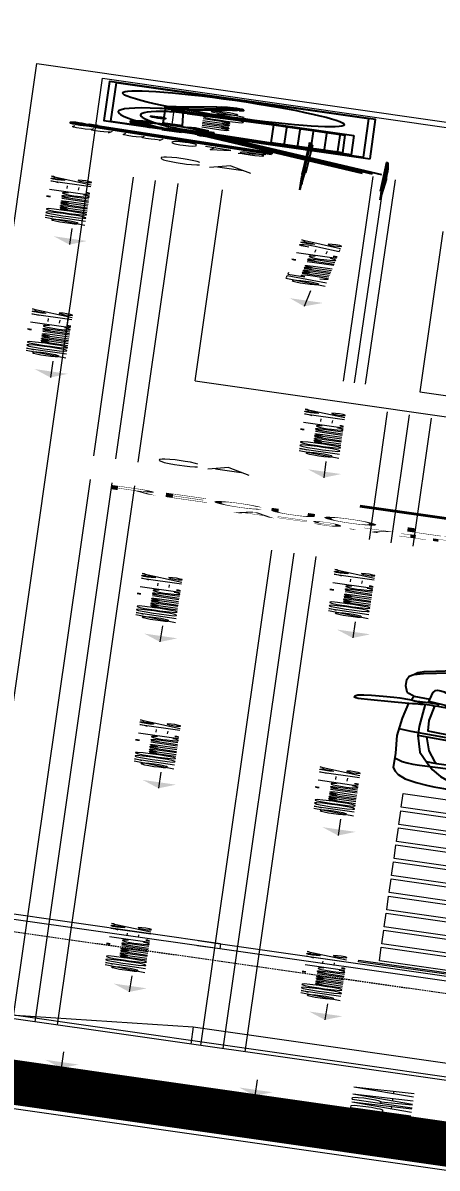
# Model space of a CAD drawing. Header units: millimetres. Extents: x -361192058 to 101130107379, y -14071650034 to 19218552450.
# Drawn here: x -136085.1 to -136030.2, y 41961.2 to 42113 of the extents above; entities that cross this region are included whole.
import ezdxf
from ezdxf.enums import TextEntityAlignment as Align

# ---------------------------------------------------------------- set-up
doc = ezdxf.new("R2010")
doc.units = ezdxf.units.MM
doc.header["$LTSCALE"] = 0.5
doc.linetypes.add('CENTER2', pattern=[28.575, 19.05, -3.175, 3.175, -3.175])
doc.linetypes.add('HIDDEN2', pattern=[0.1875, 0.125, -0.0625])
for name, color, linetype in [('02', 2, 'Continuous'), ('08', 8, 'Continuous'), ('CONEXAO_ESGOTO', 7, 'Continuous'), ('DETALHE_CONEXAO_EG', 3, 'Continuous'), ('DIVERSOS', 4, 'Continuous'), ('ESQUADRIAS', 3, 'Continuous'), ('parede', 2, 'Continuous'), ('PISO', 8, 'Continuous'), ('SIMBOLOS_SANITÁRIO', 4, 'Continuous'), ('TEXTO2', 3, 'Continuous'), ('TUBULAÇÃO_ESGOTO', 6, 'Continuous'), ('TXT_0', 7, 'Continuous')]:
    doc.layers.add(name, color=color, linetype=linetype)
doc.styles.add('ROMANS', font='romans', dxfattribs={"height": 0.1})
doc.styles.add('SANSSERIF', font='sas_____.pfb', dxfattribs={"height": 1})
doc.styles.get("Standard").update_dxf_attribs({"font": 'txt.shx', "height": 0.12})

# ---------------------------------------------------------------- blocks, each defined once
blk = doc.blocks.new('top')
for points in [[(1324.7, 824.1), (1322.6, 845.5), (1324.1, 859.6), (1338.1, 883.9), (1359.5, 909.7), (1381.6, 926.7), (1409.7, 940), (1445.8, 946.6), (1473.1, 947.3), (1486.4, 943.6), (1493.1, 938.5), (1494.5, 931.8), (1484.2, 917.8), (1445.1, 857.3), (1421.5, 816.8), (1411.9, 810.1), (1410.8, 798.5), (1408.2, 795.7), (1399.1, 792.7), (1385.1, 794.7), (1367, 802.3), (1339.5, 814.8), (1324.7, 824.1)], [(585.6, 822.8), (509, 814.6), (457.4, 801.3), (396, 775.5), (350.6, 754.6), (321.3, 742.1), (291.3, 734.4), (243.8, 717), (212.2, 702.2), (186.4, 683.4), (163.3, 657.5), (141.7, 627.6), (108.9, 573.2), (76.1, 502.7), (52.4, 430.2), (21.6, 292.4), (7.7, 194.1), (0, 72), (0, 0)], [(1330.5, 820.5), (1210.6, 815.8), (1197.2, 819.4), (1155.1, 828.3), (1116.7, 831.9), (939.5, 837.3), (759.2, 837.1), (654.5, 832.6), (585.6, 822.8), (521.2, 802.2), (450.5, 773.6), (370.9, 736), (336, 719.1), (363.4, 715.3), (365.2, 709.9), (351.8, 701), (320.5, 681.3), (296.3, 653.6), (262.3, 597.2), (216.7, 511.4), (178.2, 433.6), (168.4, 410.3), (158.5, 396.9), (146.9, 383.5), (117.4, 360.2), (83.4, 331.6), (78, 330.7), (70, 332.5), (71.7, 339.7), (74.4, 366.5), (90.5, 417.5), (114.7, 481.9), (155.9, 570.4), (186.3, 623.2), (218.5, 666.1), (255.2, 699.2), (274.9, 705.4), (306.2, 715.3), (336, 719.1)], [(3057.7, 838.9), (3127.2, 821.5), (3147.1, 809.6), (3158, 796.7), (3162.9, 781.8), (3162.9, 763.9), (3150, 723.3), (3112.3, 632.9), (3082.5, 572.4), (3069.6, 563.5), (3048.8, 558.5), (2314.5, 573.7), (2088.9, 584.9), (1923.7, 596), (1692.7, 619.8), (1524.3, 645.2), (1460.7, 653.2), (1445.4, 659.3), (1417.5, 677.1), (1380.8, 711.7), (1336.2, 749.5), (1300.2, 781.2)], [(1426.7, 825.8), (1889.9, 835), (2403.5, 841.5), (2914.2, 838.9), (3336.5, 838.9), (3434.3, 833.8), (3520.6, 826), (3611.5, 809.1), (3673.3, 783.4), (3710.6, 760.2), (3723.5, 743.5), (3727.4, 729.4), (3731.2, 721.6), (3739, 713.9), (3772.4, 684.3), (3800.8, 653.4), (3825.2, 618.7), (3840.7, 587.8), (3861.3, 540.2), (3885.7, 454), (3906.3, 336.9), (3920.5, 217.2), (3930, 0)], [(2198.8, 838.9), (2219.8, 811.4), (2248.8, 761.4), (2278.5, 693.5), (2300.3, 630.2), (2310.5, 590.4), (2314.5, 573.7)], [(1210.6, 815.8), (1231.7, 779.6)], [(1339.5, 814.8), (1330.4, 781.9), (1332.8, 758.9)], [(1388.2, 794.2), (1388.7, 778.4), (1392.9, 773.7), (1405.6, 767.6)], [(1388.4, 788.2), (2055.6, 794.8), (2315.2, 794.8), (2786.9, 785), (3068.4, 765.5), (3232.7, 752.5), (3406.8, 731.4), (3532, 707), (3617.2, 674.1), (3650.7, 655.9), (3650.9, 605.9)], [(2308.5, 794.8), (2322.3, 766.3), (2336.8, 731.9), (2349.1, 691.9), (2360.2, 626.9), (2363.1, 596.3)], [(1330.4, 781.9), (1034.7, 775), (955.6, 769.8), (940.8, 765.5), (940.8, 758.5), (954.7, 750.7), (1046.8, 734.2), (1185.9, 712.5), (1313.6, 694.3), (1411.4, 682.9)], [(3484.3, 716.3), (3493.2, 709.4), (3495.1, 700.3), (3490.6, 691.9), (3458.6, 671.8), (3365.4, 617), (3333.3, 599.2), (3292.9, 588.4), (3218.1, 580.3), (2097.5, 601.3), (1866.8, 616), (1714.9, 634.5), (1569.2, 656.7), (1477.9, 674.1), (1460.3, 686.9), (1425.7, 731.8), (1405.6, 759.1), (1405.6, 767.6), (1844.1, 775.5), (2141.4, 774.5), (2156.9, 762.8), (2184.2, 720.1), (2214.3, 673.5), (2236.6, 618.1), (2243.5, 598.6)], [(2318, 775.1), (2711.1, 765.6), (2998.1, 750), (3046.7, 744.9)], [(3031, 768.1), (3042.3, 756.7), (3046.7, 744.9), (3046.7, 716.8), (3040.4, 655), (3032.3, 593.2), (3029.9, 583.8)], [(923.5, 700.4), (970.5, 747.9)], [(1405.6, 759.1), (1325.6, 758.9)], [(1343.6, 743.2), (1417.4, 743)], [(668.3, 0), (671.2, 156), (684.3, 307.6), (703.9, 410.8), (724.8, 489.2), (747, 551.9), (777.1, 621.2), (808, 671.5), (831.8, 695.3), (849.2, 702.6), (894.2, 703.6), (952.9, 697.1), (1464.5, 630.3), (1607.5, 608.3), (1587.7, 484), (1571.6, 325.7), (1556.9, 143.8), (1554.6, 0)], [(894.2, 703.6), (874.7, 689.7), (857.7, 670.8), (848.8, 653.1), (840.1, 621.1), (830.1, 559.1), (805.6, 381.2), (784.5, 84.7), (782.8, 0)], [(3362.3, 0), (3362.3, 514.7), (3366.5, 533.4), (3375.4, 546.8), (3393.3, 561.1), (3603, 676.8), (3642.8, 701.6), (3657.8, 706.9), (3667.5, 706.9), (3682.6, 705.1), (3706.5, 693.6), (3737.4, 668.9), (3790.5, 620.3), (3819.6, 593.8), (3839.1, 577.8), (3848.6, 569.4)], [(281.1, 628.3), (533.4, 651.7), (739.9, 663.8), (804.7, 666.1)], [(1411.4, 682.9), (1472.9, 677.8)], [(3501.2, 0), (3500.2, 118.2), (3494.8, 232.5), (3481.6, 331.3), (3462.3, 414.4), (3446.6, 470.9), (3432.2, 503.5), (3429.8, 527.5), (3433.4, 540.8), (3473.1, 562.5), (3603.2, 628.7), (3659.9, 661.2), (3698.4, 680.5), (3713.5, 688)], [(3763.4, 562.7), (3728.3, 676.2)], [(1607.5, 608.3), (1811.4, 584.7), (2173.6, 552), (2667.3, 524.3), (3185.4, 517.1), (3414.8, 517.1)], [(3435.8, 495.2), (3449.6, 514.1), (3498, 538.5), (3590.2, 580.9), (3650.9, 605.9), (3666.2, 587.4), (3682.1, 564), (3699.8, 522.2), (3717.7, 463.9), (3739.1, 378.4), (3753.3, 268.2), (3761.7, 138), (3761.7, 0)], [(3897.5, 0), (3896.9, 54.3), (3890.2, 224.3), (3876.5, 346.1), (3856.1, 444.4), (3833.6, 532.1), (3813.2, 595.4), (3809.6, 602.9)], [(25, 0), (25.9, 109.5), (31.8, 200.3), (39, 244.5), (50.2, 271.2), (63.8, 291.1), (82.8, 308.1), (126.5, 339.4), (200.4, 372.4), (346.6, 437.5), (474.8, 489.9), (601.3, 538.7), (691.6, 572.2), (528.4, 524.1), (411.9, 485.3), (307.9, 451.3), (206.6, 409.4), (169.2, 393.4)], [(1604, 586.4), (1781.8, 557.8), (2094, 526.2), (2562.6, 498.8), (3018.1, 485.8), (3235.9, 488.3), (3267.3, 493.3), (3267.3, 517.1)], [(3674.2, 575.7), (3698.1, 573.7), (3705.5, 570.7), (3721.5, 534.8), (3739.7, 477.6), (3755.3, 402.3), (3769.6, 326.9), (3778.7, 233.3), (3783.9, 155.4), (3783.9, 0)], [(3707.4, 566.3), (3747.8, 566), (3763.4, 562.7), (3781.2, 545), (3848.7, 473.2)], [(3763.4, 562.7), (3794.9, 439.7), (3812.5, 328), (3830.1, 95.9), (3832, 0)], [(3824.3, 499.1), (3779.1, 501.2)], [(87.8, 0), (92.6, 149), (103.5, 257.7), (113.7, 319.6), (119.5, 334.3)], [(113.7, 0), (114.5, 116.1), (121.5, 218.1), (132, 282.6), (146.6, 348.4)], [(585.6, -822.8), (509, -814.6), (457.4, -801.3), (396, -775.5), (350.6, -754.6), (321.3, -742.1), (291.3, -734.4), (243.8, -717), (212.2, -702.2), (186.4, -683.4), (163.3, -657.5), (141.7, -627.6), (108.9, -573.2), (76.1, -502.7), (52.4, -430.2), (21.6, -292.4), (7.7, -194.1), (0, -72), (0, 0)], [(25, 0), (25.9, -109.5), (31.8, -200.3), (39, -244.5), (50.2, -271.2), (63.8, -291.1), (82.8, -308.1), (126.5, -339.4), (200.4, -372.4), (346.6, -437.5), (474.8, -489.9), (601.3, -538.7), (691.6, -572.2), (528.4, -524.1), (411.9, -485.3), (307.9, -451.3), (206.6, -409.4), (169.2, -393.4)], [(87.8, 0), (92.6, -149), (103.5, -257.7), (113.7, -319.6), (119.5, -334.3)], [(113.7, 0), (114.5, -116.1), (121.5, -218.1), (132, -282.6), (146.6, -348.4)], [(668.3, 0), (671.2, -156), (684.3, -307.6), (703.9, -410.8), (724.8, -489.2), (747, -551.9), (777.1, -621.2), (808, -671.5), (831.8, -695.3), (849.2, -702.6), (894.2, -703.6), (952.9, -697.1), (1464.5, -630.3), (1607.5, -608.3), (1587.7, -484), (1571.6, -325.7), (1556.9, -143.8), (1554.6, 0)], [(894.2, -703.6), (874.7, -689.7), (857.7, -670.8), (848.8, -653.1), (840.1, -621.1), (830.1, -559.1), (805.6, -381.2), (784.5, -84.7), (782.8, 0)], [(1426.7, -825.8), (1889.9, -835), (2403.5, -841.5), (2914.2, -838.9), (3336.5, -838.9), (3434.3, -833.8), (3520.6, -826), (3611.5, -809.1), (3673.3, -783.4), (3710.6, -760.2), (3723.5, -743.5), (3727.4, -729.4), (3731.2, -721.6), (3739, -713.9), (3772.4, -684.3), (3800.8, -653.4), (3825.2, -618.7), (3840.7, -587.8), (3861.3, -540.2), (3885.7, -454), (3906.3, -336.9), (3920.5, -217.2), (3930, 0)], [(3362.3, 0), (3362.3, -514.7), (3366.5, -533.4), (3375.4, -546.8), (3393.3, -561.1), (3603, -676.8), (3642.8, -701.6), (3657.8, -706.9), (3667.5, -706.9), (3682.6, -705.1), (3706.5, -693.6), (3737.4, -668.9), (3790.5, -620.3), (3819.6, -593.8), (3839.1, -577.8), (3848.6, -569.4)], [(3501.2, 0), (3500.2, -118.2), (3494.8, -232.5), (3481.6, -331.3), (3462.3, -414.4), (3446.6, -470.9), (3432.2, -503.5), (3429.8, -527.5), (3433.4, -540.8), (3473.1, -562.5), (3603.2, -628.7), (3659.9, -661.2), (3698.4, -680.5), (3713.5, -688)], [(3435.8, -495.2), (3449.6, -514.1), (3498, -538.5), (3590.2, -580.9), (3650.9, -605.9), (3666.2, -587.4), (3682.1, -564), (3699.8, -522.2), (3717.7, -463.9), (3739.1, -378.4), (3753.3, -268.2), (3761.7, -138), (3761.7, 0)], [(3674.2, -575.7), (3698.1, -573.7), (3705.5, -570.7), (3721.5, -534.8), (3739.7, -477.6), (3755.3, -402.3), (3769.6, -326.9), (3778.7, -233.3), (3783.9, -155.4), (3783.9, 0)], [(3763.4, -562.7), (3794.9, -439.7), (3812.5, -328), (3830.1, -95.9), (3832, 0)], [(3897.5, 0), (3896.9, -54.3), (3890.2, -224.3), (3876.5, -346.1), (3856.1, -444.4), (3833.6, -532.1), (3813.2, -595.4), (3809.6, -602.9)], [(1330.5, -820.5), (1210.6, -815.8), (1197.2, -819.4), (1155.1, -828.3), (1116.7, -831.9), (939.5, -837.3), (759.2, -837.1), (654.5, -832.6), (585.6, -822.8), (521.2, -802.2), (450.5, -773.6), (370.9, -736), (336, -719.1), (363.4, -715.3), (365.2, -709.9), (351.8, -701), (320.5, -681.3), (296.3, -653.6), (262.3, -597.2), (216.7, -511.4), (178.2, -433.6), (168.4, -410.3), (158.5, -396.9), (146.9, -383.5), (117.4, -360.2), (83.4, -331.6), (78, -330.7), (70, -332.5), (71.7, -339.7), (74.4, -366.5), (90.5, -417.5), (114.7, -481.9), (155.9, -570.4), (186.3, -623.2), (218.5, -666.1), (255.2, -699.2), (274.9, -705.4), (306.2, -715.3), (336, -719.1)], [(3707.4, -566.3), (3747.8, -566), (3763.4, -562.7), (3781.2, -545), (3848.7, -473.2)], [(1604, -586.4), (1781.8, -557.8), (2094, -526.2), (2562.6, -498.8), (3018.1, -485.8), (3235.9, -488.3), (3267.3, -493.3), (3267.3, -517.1)], [(3824.3, -499.1), (3779.1, -501.2)], [(1607.5, -608.3), (1811.4, -584.7), (2173.6, -552), (2667.3, -524.3), (3185.4, -517.1), (3414.8, -517.1)], [(3057.7, -838.9), (3127.2, -821.5), (3147.1, -809.6), (3158, -796.7), (3162.9, -781.8), (3162.9, -763.9), (3150, -723.3), (3112.3, -632.9), (3082.5, -572.4), (3069.6, -563.5), (3048.8, -558.5), (2314.5, -573.7), (2088.9, -584.9), (1923.7, -596), (1692.7, -619.8), (1524.3, -645.2), (1460.7, -653.2), (1445.4, -659.3), (1417.5, -677.1), (1380.8, -711.7), (1336.2, -749.5), (1300.2, -781.2)], [(3484.3, -716.3), (3493.2, -709.4), (3495.1, -700.3), (3490.6, -691.9), (3458.6, -671.8), (3365.4, -617), (3333.3, -599.2), (3292.9, -588.4), (3218.1, -580.3), (2097.5, -601.3), (1866.8, -616), (1714.9, -634.5), (1569.2, -656.7), (1477.9, -674.1), (1460.3, -686.9), (1425.7, -731.8), (1405.6, -759.1), (1405.6, -767.6), (1844.1, -775.5), (2141.4, -774.5), (2156.9, -762.8), (2184.2, -720.1), (2214.3, -673.5), (2236.6, -618.1), (2243.5, -598.6)], [(2198.8, -838.9), (2219.8, -811.4), (2248.8, -761.4), (2278.5, -693.5), (2300.3, -630.2), (2310.5, -590.4), (2314.5, -573.7)], [(3031, -768.1), (3042.3, -756.7), (3046.7, -744.9), (3046.7, -716.8), (3040.4, -655), (3032.3, -593.2), (3029.9, -583.8)], [(3763.4, -562.7), (3728.3, -676.2)], [(1388.4, -788.2), (2055.6, -794.8), (2315.2, -794.8), (2786.9, -785), (3068.4, -765.5), (3232.7, -752.5), (3406.8, -731.4), (3532, -707), (3617.2, -674.1), (3650.7, -655.9), (3650.9, -605.9)], [(2308.5, -794.8), (2322.3, -766.3), (2336.8, -731.9), (2349.1, -691.9), (2360.2, -626.9), (2363.1, -596.3)], [(281.1, -628.3), (533.4, -651.7), (739.9, -663.8), (804.7, -666.1)], [(1330.4, -781.9), (1034.7, -775), (955.6, -769.8), (940.8, -765.5), (940.8, -758.5), (954.7, -750.7), (1046.8, -734.2), (1185.9, -712.5), (1313.6, -694.3), (1411.4, -682.9)], [(1411.4, -682.9), (1472.9, -677.8)], [(923.5, -700.4), (970.5, -747.9)], [(1405.6, -759.1), (1325.6, -758.9)], [(1339.5, -814.8), (1330.4, -781.9), (1332.8, -758.9)], [(1343.6, -743.2), (1417.4, -743)], [(2318, -775.1), (2711.1, -765.6), (2998.1, -750), (3046.7, -744.9)], [(1210.6, -815.8), (1231.7, -779.6)], [(1388.2, -794.2), (1388.7, -778.4), (1392.9, -773.7), (1405.6, -767.6)], [(1324.7, -824.1), (1322.6, -845.5), (1324.1, -859.6), (1338.1, -883.9), (1359.5, -909.7), (1381.6, -926.7), (1409.7, -940), (1445.8, -946.6), (1473.1, -947.3), (1486.4, -943.6), (1493.1, -938.5), (1494.5, -931.8), (1484.2, -917.8), (1445.1, -857.3), (1421.5, -816.8), (1411.9, -810.1), (1410.8, -798.5), (1408.2, -795.7), (1399.1, -792.7), (1385.1, -794.7), (1367, -802.3), (1339.5, -814.8), (1324.7, -824.1)]]:
    blk.add_lwpolyline(points)
for start, end in [(0, 180), (180, 0)]:
    blk.add_arc((56.9, 0), 23.5, start, end)
blk = doc.blocks.new('fiat')
at = {"color": 1}
blk.add_blockref('top', (-0.2, 0), dxfattribs=at)
blk = doc.blocks.new('Ads_egD_js100x50-p')
for p, q in [((0.0823, 0.0498), (-0.0125, 0.0498)), ((-0.0125, 0.0498), (-0.0125, -0.0498)), ((0.087, 0.0535), (0.0823, 0.0498)), ((0.0823, 0.0498), (0.0823, -0.05)), ((0.087, 0.0535), (0.087, -0.0517)), ((0.087, 0.0535), (0.1174, 0.0535)), ((0.1174, 0.0532), (0.1174, -0.0532)), ((0.1207, 0.0565), (0.1266, 0.0565)), ((0.1298, 0.0535), (0.1361, 0.0535)), ((0.1298, 0.0532), (0.1298, -0.0532)), ((0.1361, 0.0535), (0.1361, -0.0535)), ((0.0147, -0.0498), (0.0279, -0.0365)), ((0.0937, -0.0541), (0.038, -0.0342)), ((0.0147, -0.0498), (-0.0125, -0.0498)), ((0.0511, -0.0862), (0.0147, -0.0498)), ((0.0859, -0.0513), (0.0511, -0.0862)), ((0.0887, -0.0523), (0.0515, -0.0895)), ((0.0626, -0.1008), (0.1008, -0.0626)), ((0.068, -0.1062), (0.1062, -0.068)), ((0.0712, -0.1092), (0.1092, -0.0712)), ((0.1007, -0.0627), (0.0939, -0.056)), ((0.095, -0.0535), (0.1174, -0.0535)), ((0.1062, -0.0649), (0.1039, -0.0626)), ((0.1092, -0.0712), (0.1061, -0.0681)), ((0.1207, -0.0565), (0.1266, -0.0565)), ((0.1298, -0.0535), (0.1361, -0.0535)), ((0.0511, -0.0862), (0.0515, -0.0895)), ((0.0627, -0.1007), (0.0515, -0.0895)), ((0.0649, -0.1062), (0.0626, -0.1039)), ((0.0712, -0.1092), (0.0681, -0.1061))]:
    blk.add_line(p, q)
for centre, radius, start, end in [((0.1207, 0.0532), 0.00327, 90, 180), ((0.1266, 0.0532), 0.00327, 360, 90), ((0.0348, -0.0433), 0.00967, 70.3419, 135.1365), ((0.095, -0.0549), 0.00147, 90, 225), ((0.1023, -0.0641), 0.00219, 45, 135), ((0.1046, -0.0664), 0.00219, 315, 45), ((0.1207, -0.0532), 0.00327, 180, 270), ((0.1266, -0.0532), 0.00327, 270, 0), ((0.0641, -0.1023), 0.00219, 135, 225), ((0.0664, -0.1046), 0.00219, 225, 315)]:
    blk.add_arc(centre, radius, start, end)
blk = doc.blocks.new('Ads_egD_45j40-p')
for p, q in [((0.0088, 0.0214), (0.0077, 0.0202)), ((0.0077, -0.0185), (0.0077, 0.0202)), ((0.0216, 0.0214), (0.0088, 0.0214)), ((0.0088, 0.0214), (0.0088, -0.0214)), ((0.023, 0.0223), (0.0216, 0.0214)), ((0.0216, 0.0214), (0.0216, -0.0214)), ((0.0269, 0.0223), (0.023, 0.0223)), ((0.023, 0.0223), (0.023, -0.0223)), ((0.0269, -0.0223), (0.0269, 0.0223)), ((-0.0321, -0.0005), (-0.0302, 0.0001)), ((-0.0302, 0.0001), (-0.0214, 0.0088)), ((0.0001, -0.0302), (-0.0302, 0.0001)), ((0.0088, -0.0214), (-0.0214, 0.0088)), ((-0.0214, 0.0088), (-0.0197, 0.0088)), ((-0.0197, 0.0088), (0.0077, -0.0185)), ((-0.0349, -0.0033), (-0.0321, -0.0005)), ((-0.0033, -0.0349), (-0.0349, -0.0033)), ((-0.0005, -0.0321), (-0.0321, -0.0005)), ((-0.0033, -0.0349), (-0.0005, -0.0321)), ((-0.0005, -0.0321), (0.0001, -0.0302)), ((0.0001, -0.0302), (0.0088, -0.0214)), ((0.0077, -0.0185), (0.0088, -0.0214)), ((0.0216, -0.0214), (0.0088, -0.0214)), ((0.023, -0.0223), (0.0216, -0.0214)), ((0.0269, -0.0223), (0.023, -0.0223))]:
    blk.add_line(p, q)
blk.add_arc((0.0151, -0.0364), 0.0572, 97.4168, 127.5832)
blk = doc.blocks.new('APROVADO QUADRA 21.2 MBVII')
for p, q in [((4258.2155, 2448.0944), (4258.2169, 2448.1075)), ((4258.2169, 2448.1075), (4258.2183, 2448.1091)), ((4258.2594, 2448.1028), (4258.2169, 2448.1075)), ((4258.2192, 2448.1169), (4258.2183, 2448.1091)), ((4258.2183, 2448.1091), (4258.2584, 2448.1046)), ((4258.2202, 2448.1264), (4258.2192, 2448.1169)), ((4258.2593, 2448.1125), (4258.2584, 2448.1046)), ((4258.2594, 2448.1028), (4258.2584, 2448.1046)), ((4258.2139, 2448.0886), (4258.2143, 2448.0925)), ((4258.2139, 2448.0886), (4258.2583, 2448.0837)), ((4258.2143, 2448.0925), (4258.2155, 2448.0944)), ((4258.2143, 2448.0925), (4258.2587, 2448.0876)), ((4258.2155, 2448.0944), (4258.258, 2448.0897)), ((4258.258, 2448.0897), (4258.2594, 2448.1028)), ((4258.2589, 2448.0875), (4258.2581, 2448.0898)), ((4258.2584, 2448.0836), (4258.2589, 2448.0875)), ((4258.4605, 2448.0019), (4258.4293, 2447.9708)), ((4258.4605, 2448.0019), (4258.4775, 2447.9849)), ((4258.4898, 2448.0141), (4258.4898, 2447.99)), ((4258.5339, 2448.0141), (4258.4898, 2448.0141)), ((4258.5339, 2448.0141), (4258.5339, 2447.99)), ((4258.5632, 2448.0019), (4258.5462, 2447.9849)), ((4258.5944, 2447.9707), (4258.5632, 2448.0019)), ((4258.4293, 2447.9708), (4258.4463, 2447.9538)), ((4258.5944, 2447.9707), (4258.577, 2447.9548)), ((4258.4172, 2447.9415), (4258.4412, 2447.9415)), ((4258.4172, 2447.9415), (4258.4172, 2447.8974)), ((4258.6065, 2447.9414), (4258.5825, 2447.9414)), ((4258.6065, 2447.8973), (4258.6065, 2447.9414)), ((4259.0598, 2447.9425), (4259.0638, 2447.9425)), ((4259.0598, 2447.8978), (4259.0598, 2447.9425)), ((4259.0638, 2447.9425), (4259.0637, 2447.8978)), ((4259.0638, 2447.9425), (4259.0652, 2447.9415)), ((4259.0652, 2447.9415), (4259.0651, 2447.8988)), ((4259.0652, 2447.9415), (4259.0779, 2447.9415)), ((4259.0779, 2447.9415), (4259.0779, 2447.8988)), ((4259.0779, 2447.9415), (4259.0791, 2447.9403)), ((4259.0779, 2447.8988), (4259.1081, 2447.929)), ((4259.0791, 2447.9016), (4259.0791, 2447.9403)), ((4259.1065, 2447.929), (4259.0791, 2447.9016)), ((4259.1081, 2447.929), (4259.1065, 2447.929)), ((4259.1169, 2447.9202), (4259.1081, 2447.929)), ((4259.0637, 2447.8978), (4259.0651, 2447.8988)), ((4259.0651, 2447.8988), (4259.0779, 2447.8988)), ((4259.0791, 2447.9016), (4259.0779, 2447.8988)), ((4259.0867, 2447.89), (4259.0779, 2447.8988)), ((4259.0867, 2447.89), (4259.1169, 2447.9202)), ((4259.0872, 2447.8881), (4259.1189, 2447.9196)), ((4259.09, 2447.8853), (4259.1216, 2447.9169)), ((4259.1189, 2447.9196), (4259.1169, 2447.9202)), ((4259.1216, 2447.9169), (4259.1189, 2447.9196)), ((4258.4134, 2447.8589), (4258.4441, 2447.8896)), ((4258.4172, 2447.8974), (4258.4412, 2447.8974)), ((4258.5135, 2447.8909), (4258.4835, 2447.6959)), ((4258.5944, 2447.868), (4258.5774, 2447.885)), ((4258.6065, 2447.8973), (4258.5825, 2447.8973)), ((4258.9789, 2447.8909), (4259.0089, 2447.6959)), ((4259.0598, 2447.8978), (4259.0637, 2447.8978)), ((4259.0872, 2447.8881), (4259.0867, 2447.89)), ((4259.09, 2447.8853), (4259.0872, 2447.8881)), ((4258.4032, 2447.8486), (4258.4081, 2447.8535)), ((4258.4032, 2447.8486), (4258.4411, 2447.8107)), ((4258.4067, 2447.8583), (4258.4086, 2447.8602)), ((4258.4067, 2447.8549), (4258.4473, 2447.8143)), ((4258.4121, 2447.8602), (4258.4527, 2447.8196)), ((4258.4513, 2447.821), (4258.482, 2447.8517)), ((4258.4898, 2447.8247), (4258.4898, 2447.8488)), ((4258.5339, 2447.8247), (4258.5339, 2447.8488)), ((4258.5632, 2447.8369), (4258.5462, 2447.8539)), ((4258.5632, 2447.8369), (4258.5944, 2447.868)), ((4258.4898, 2447.8247), (4258.5339, 2447.8247)), ((4259.2832, 2447.8284), (4259.2581, 2447.7913)), ((4259.2864, 2447.8262), (4259.2614, 2447.7891)), ((4259.2875, 2447.8242), (4259.2636, 2447.7888)), ((4259.2832, 2447.8284), (4259.2864, 2447.8262)), ((4259.2864, 2447.8262), (4259.2875, 2447.8242)), ((4259.2875, 2447.8242), (4259.2984, 2447.8169)), ((4258.4411, 2447.8107), (4258.446, 2447.8156)), ((4258.4508, 2447.8143), (4258.4527, 2447.8162)), ((4259.2745, 2447.7814), (4259.2984, 2447.8169)), ((4259.2992, 2447.8149), (4259.2766, 2447.7815)), ((4259.2984, 2447.8169), (4259.2992, 2447.8149)), ((4259.3057, 2447.8105), (4259.2992, 2447.8149)), ((4259.3136, 2447.8052), (4259.3057, 2447.8105)), ((4259.2581, 2447.7913), (4259.2614, 2447.7891)), ((4259.2614, 2447.7891), (4259.2636, 2447.7888)), ((4259.2636, 2447.7888), (4259.2745, 2447.7814)), ((4259.2745, 2447.7814), (4259.2766, 2447.7815)), ((4259.2831, 2447.7771), (4259.2766, 2447.7815)), ((4258.4835, 2447.6959), (4259.0089, 2447.6959)), ((4258.5148, 2447.6659), (4258.9789, 2447.6659)), ((4258.5148, 2447.6359), (4258.9789, 2447.6359)), ((4258.5148, 2447.6059), (4258.9789, 2447.6059)), ((4258.5148, 2447.5759), (4258.9789, 2447.5759)), ((4258.5148, 2447.5459), (4258.9789, 2447.5459))]:
    blk.add_line(p, q)
for points in [[(4258.4328, 2447.4724), (4259.5828, 2447.4724), (4259.5828, 2448.0724), (4258.4328, 2448.0724)], [(4259.5678, 2448.0574), (4258.4478, 2448.0574), (4258.4478, 2447.4874), (4259.5678, 2447.4874)]]:
    blk.add_lwpolyline(points, close=True)
blk.add_lwpolyline([(4258.4635, 2447.9313, -0.153737), (4258.4787, 2447.9526, -0.338906), (4259.0151, 2447.9526, -0.256007), (4259.0289, 2447.9273), (4259.0289, 2447.5153), (4258.4635, 2447.5153)], format="xyb", close=True)
blk.add_lwpolyline([(4259.0089, 2447.6959), (4259.0089, 2447.5353), (4258.4835, 2447.5353), (4258.4835, 2447.6959, -0.125189)], format="xyb")
for centre, radius in [((4258.2403, 2448.1242), 0.0223), ((4258.2403, 2448.1242), 0.0184), ((4258.2408, 2448.1255), 0.0177), ((4259.3027, 2447.7898), 0.25), ((4258.5119, 2447.9194), 0.074), ((4258.5119, 2447.9194), 0.072), ((4258.7469, 2447.9541), 0.0177), ((4259.3023, 2447.7885), 0.0223), ((4259.3023, 2447.7885), 0.0184), ((4259.3032, 2447.7874), 0.0177)]:
    blk.add_circle(centre, radius)
for centre, radius, start, end in [((4258.2403, 2448.1242), 0.0223, 328.3538, 199.1074), ((4258.2403, 2448.1242), 0.0202, 353.7306, 173.7306), ((4258.7469, 2447.6024), 0.3911, 57.7458, 123.7499), ((4258.5635, 2447.8909), 0.05, 132.7383, 180), ((4258.9289, 2447.8909), 0.05, 0, 57.7458), ((4259.0717, 2447.8838), 0.0572, 52.3686, 82.535), ((4258.4084, 2447.8566), 0.00245, 134.9921, 224.9921), ((4258.4103, 2447.8585), 0.00245, 44.9921, 134.9921), ((4258.449, 2447.816), 0.00245, 224.9921, 314.9921), ((4258.4509, 2447.8179), 0.00245, 314.9921, 44.9921), ((4259.3023, 2447.7885), 0.0223, 210.597, 81.3506), ((4259.3023, 2447.7885), 0.0202, 235.9738, 55.9738)]:
    blk.add_arc(centre, radius, start, end)
at = {"layer": '02', "color": 0}
for p, q in [((4258.2603, 2448.122), (4258.2593, 2448.1125)), ((4259.291, 2447.7717), (4259.2831, 2447.7771))]:
    blk.add_line(p, q, dxfattribs=at)
at = {"layer": '02', "color": 8, "lineweight": 18}
for p, q in [((4255.6938, 2448.0885), (4256.7938, 2448.0885)), ((4251.3438, 2447.7885), (4256.9313, 2447.7885)), ((4256.6438, 2447.2885), (4251.9438, 2447.2885))]:
    blk.add_line(p, q, dxfattribs=at)
at = {"layer": '02', "color": 6}
for p, q in [((4258.2157, 2448.0888), (4258.1602, 2447.6913)), ((4258.1772, 2447.6908), (4258.2355, 2448.0885)), ((4258.1938, 2447.6887), (4258.2553, 2448.0885)), ((4257.9763, 2447.4846), (4258.4032, 2447.8486)), ((4258.0209, 2447.4412), (4258.4411, 2447.8107)), ((4258.1602, 2447.6913), (4258.1772, 2447.6908))]:
    blk.add_line(p, q, dxfattribs=at)
at = {"layer": '02', "color": 8}
blk.add_line((4257.9991, 2447.4622), (4258.4221, 2447.8297), dxfattribs=at)
at = {"layer": '02', "lineweight": 18}
blk.add_lwpolyline([(4229.7208, 2438.8395), (4290.9208, 2438.8395), (4290.9208, 2483.3895), (4229.7208, 2483.3895)], close=True, dxfattribs=at)
at = {"layer": '02', "lineweight": 18, "const_width": 0.1}
blk.add_lwpolyline([(4230.4708, 2439.5895), (4290.1708, 2439.5895), (4290.1708, 2482.6395), (4230.4708, 2482.6395)], close=True, dxfattribs=at)
at = {"layer": '08', "color": 8, "linetype": 'HIDDEN2', "lineweight": 18, "ltscale": 0.2}
blk.add_line((4234.7938, 2448.0885), (4234.7938, 2441.3885), dxfattribs=at)
at = {"layer": '08', "color": 8, "lineweight": 18}
for p, q in [((4232.7938, 2447.5885), (4232.2938, 2447.5885)), ((4235.1438, 2444.5048), (4235.1438, 2447.5548)), ((4235.2938, 2447.5548), (4235.2938, 2444.5048))]:
    blk.add_line(p, q, dxfattribs=at)
blk.add_lwpolyline([(4232.2938, 2448.0885), (4232.7938, 2447.5885), (4232.7938, 2444.4885), (4232.2938, 2443.9885)], dxfattribs=at)
for points in [[(4235.4511, 2447.1983), (4235.8511, 2447.1983), (4235.8511, 2446.7983), (4235.4511, 2446.7983)], [(4235.9511, 2447.1983), (4236.3511, 2447.1983), (4236.3511, 2446.7983), (4235.9511, 2446.7983)], [(4236.4511, 2447.1983), (4236.8511, 2447.1983), (4236.8511, 2446.7983), (4236.4511, 2446.7983)], [(4236.9511, 2447.1983), (4237.3511, 2447.1983), (4237.3511, 2446.7983), (4236.9511, 2446.7983)], [(4237.4511, 2447.1983), (4237.8511, 2447.1983), (4237.8511, 2446.7983), (4237.4511, 2446.7983)], [(4237.9511, 2447.1983), (4238.3511, 2447.1983), (4238.3511, 2446.7983), (4237.9511, 2446.7983)], [(4238.4511, 2447.1983), (4238.8511, 2447.1983), (4238.8511, 2446.7983), (4238.4511, 2446.7983)], [(4238.9511, 2447.1983), (4239.3511, 2447.1983), (4239.3511, 2446.7983), (4238.9511, 2446.7983)], [(4239.4511, 2447.1983), (4239.8511, 2447.1983), (4239.8511, 2446.7983), (4239.4511, 2446.7983)], [(4239.9511, 2447.1983), (4240.3511, 2447.1983), (4240.3511, 2446.7983), (4239.9511, 2446.7983)]]:
    blk.add_lwpolyline(points, close=True, dxfattribs=at)
at = {"layer": 'CONEXAO_ESGOTO', "lineweight": 18}
for p, q in [((4251.3185, 2448.109), (4250.8439, 2448.1094)), ((4255.2086, 2448.109), (4254.734, 2448.1094)), ((4231.5439, 2447.8674), (4231.0693, 2447.8674)), ((4244.1791, 2447.7833), (4243.7045, 2447.7837)), ((4234.0105, 2447.7405), (4233.5359, 2447.7409)), ((4239.9733, 2447.7405), (4239.4988, 2447.7409)), ((4254.3998, 2447.5623), (4253.9254, 2447.5715)), ((4249.5639, 2447.474), (4249.0893, 2447.474)), ((4231.5439, 2447.4305), (4231.0693, 2447.4305)), ((4245.0848, 2447.3587), (4244.6103, 2447.3591)), ((4239.356, 2447.3287), (4238.8815, 2447.3291)), ((4234.0105, 2447.2995), (4233.5359, 2447.3))]:
    blk.add_line(p, q, dxfattribs=at)
for points in [[(4250.8439, 2448.1094), (4251.0199, 2448.0718), (4251.02, 2448.1468)], [(4254.734, 2448.1094), (4254.91, 2448.0718), (4254.9101, 2448.1468)], [(4231.0693, 2447.8674), (4231.2454, 2447.8299), (4231.2454, 2447.9049)], [(4243.7045, 2447.7837), (4243.8806, 2447.7461), (4243.8806, 2447.8211)], [(4233.5359, 2447.7409), (4233.712, 2447.7032), (4233.712, 2447.7783)], [(4239.4988, 2447.7409), (4239.6748, 2447.7032), (4239.6748, 2447.7783)], [(4253.9254, 2447.5715), (4254.1007, 2447.5306), (4254.1021, 2447.6056)], [(4249.0893, 2447.474), (4249.2654, 2447.4365), (4249.2654, 2447.5115)], [(4231.0693, 2447.4305), (4231.2454, 2447.393), (4231.2454, 2447.468)], [(4244.6103, 2447.3591), (4244.7863, 2447.3215), (4244.7863, 2447.3965)], [(4238.8815, 2447.3291), (4239.0575, 2447.2915), (4239.0575, 2447.3665)], [(4233.5359, 2447.3), (4233.712, 2447.2623), (4233.712, 2447.3373)]]:
    blk.add_solid(points, dxfattribs=at)
at = {"layer": 'ESQUADRIAS', "color": 8, "lineweight": 18}
for p, q in [((4235.3436, 2444.244), (4235.3436, 2447.244)), ((4235.3436, 2447.244), (4235.3936, 2447.244)), ((4235.3936, 2447.244), (4235.3936, 2444.244))]:
    blk.add_line(p, q, dxfattribs=at)
blk.add_lwpolyline([(4235.2938, 2447.6048), (4235.2938, 2447.5548), (4235.1438, 2447.5548), (4235.1438, 2447.6048)], dxfattribs=at)
at = {"layer": 'parede', "color": 8, "lineweight": 18}
for p, q in [((4234.7938, 2448.2385), (4259.7938, 2448.2385)), ((4259.7938, 2448.2385), (4259.7938, 2441.2385)), ((4235.1438, 2447.5548), (4235.1438, 2448.0885)), ((4235.2938, 2448.0885), (4252.7438, 2448.0885)), ((4235.2938, 2447.5548), (4235.2938, 2448.0885)), ((4252.0938, 2448.0885), (4255.6938, 2448.0885)), ((4256.4531, 2448.0885), (4259.6438, 2448.0885)), ((4259.6438, 2448.0885), (4259.6438, 2441.3885))]:
    blk.add_line(p, q, dxfattribs=at)
blk.add_lwpolyline([(4251.9438, 2447.2885), (4251.9438, 2446.5385), (4251.2874, 2446.5385)], dxfattribs=at)
at = {"layer": 'PISO', "color": 8, "lineweight": 18}
for p, q in [((4232.2938, 2441.2385), (4232.2938, 2448.2385)), ((4232.3938, 2441.3385), (4232.3938, 2448.1385)), ((4251.3438, 2447.7885), (4251.3438, 2447.1385))]:
    blk.add_line(p, q, dxfattribs=at)
at = {"layer": 'PISO', "lineweight": 18}
for p, q in [((4258.6068, 2447.9206), (4259.089, 2447.9206)), ((4259.3023, 2447.7885), (4259.0779, 2447.9202))]:
    blk.add_line(p, q, dxfattribs=at)
at = {"layer": 'TUBULAÇÃO_ESGOTO', "lineweight": 18}
for p, q in [((4248.0752, 2447.9895), (4232.2938, 2447.9895)), ((4256.9313, 2447.9895), (4248.7752, 2447.9895)), ((4232.2938, 2447.9391), (4248.0752, 2447.9393)), ((4248.7752, 2447.9394), (4256.9313, 2447.9395)), ((4248.0752, 2447.8895), (4232.2938, 2447.8895)), ((4256.9313, 2447.8895), (4248.7752, 2447.8895)), ((4232.2938, 2447.566), (4246.7989, 2447.566)), ((4232.2938, 2447.466), (4246.7989, 2447.466)), ((4257.9329, 2447.4603), (4251.9398, 2447.4617)), ((4257.9329, 2447.4103), (4251.9398, 2447.4117)), ((4248.4002, 2447.3847), (4248.4002, 2441.6347)), ((4248.4502, 2447.3847), (4248.4502, 2441.6347)), ((4251.2438, 2447.3543), (4247.5051, 2447.3543)), ((4247.4989, 2447.3046), (4251.2438, 2447.3046)), ((4251.2438, 2447.2551), (4247.4929, 2447.2551))]:
    blk.add_line(p, q, dxfattribs=at)
at = {"layer": 'TUBULAÇÃO_ESGOTO'}
for p, q in [((4259.0621, 2447.9406), (4258.6063, 2447.9412)), ((4259.0621, 2447.9006), (4258.6061, 2447.8975)), ((4259.2848, 2447.8273), (4259.1216, 2447.9169)), ((4259.2581, 2447.7913), (4259.09, 2447.8853))]:
    blk.add_line(p, q, dxfattribs=at)
at = {"layer": 'TUBULAÇÃO_ESGOTO', "linetype": 'CENTER2', "lineweight": 18}
blk.add_line((4246.7989, 2447.516), (4232.2938, 2447.516), dxfattribs=at)
at = {"layer": 'TUBULAÇÃO_ESGOTO', "linetype": 'ByBlock', "lineweight": 18}
for p, q in [((4257.9329, 2447.4353), (4251.9398, 2447.4367)), ((4248.4252, 2447.3847), (4248.4252, 2441.5078))]:
    blk.add_line(p, q, dxfattribs=at)
at = {"layer": 'DETALHE_CONEXAO_EG', "lineweight": 18}
for name, p, xscale, yscale, zscale, rotation in [('Ads_egD_js100x50-p', (4258.1686, 2447.6078), -0.6499610179818636, 0.6499610179818636, 0.6499610179818635, 219.5875014570394), ('Ads_egD_45j40-p', (4257.9707, 2447.4334), -1.49776347814586, 1.49776347814586, 1.49776347814586, 225.3595825295056)]:
    blk.add_blockref(name, p, dxfattribs=dict(at, xscale=xscale, yscale=yscale, zscale=zscale, rotation=rotation))
at = {"layer": 'DIVERSOS', "color": 8, "lineweight": 18, "xscale": -0.001000000000203727, "yscale": 0.0009999999997489795, "zscale": 0.001}
blk.add_blockref('fiat', (4244.3976, 2446.3897), dxfattribs=at)
at = {"lineweight": 18, "style": 'ROMANS'}
blk.add_text('VAI PARA A', height=0.135, dxfattribs=at).set_placement((4230.7423, 2447.0797))
at = {"color": 0, "lineweight": 13, "flags": 8}
for p in [(4700.7247, 2280.1125), (4699.5738, 2277.8964), (4702.3546, 2276.195), (4703.6722, 2274.085), (4699.8445, 2272.2194), (4703.0488, 2270.137), (4703.0877, 2267.9803), (4700.6523, 2261.5216), (4700.7007, 2257.1593)]:
    blk.add_attdef('NIVEL', p, '', height=0.075, dxfattribs=at)
for rotation, width, p in [(90, 0.8, (4700.8205, 2275.7521)), (270, 0.6, (4703.8437, 2274.9021)), (90, 0.8, (4701.5575, 2268.5021)), (180, 0.6, (4651.1817, 2236.1931))]:
    blk.add_attdef('$PORTA', text='', height=0.09, rotation=rotation, dxfattribs=dict(at, width=width)).set_placement(p, align=Align.MIDDLE)
for p in [(4654.176, 2240.463), (4648.499, 2240.1923), (4637.8012, 2239.3845), (4633.4388, 2239.3361), (4656.3921, 2239.3121), (4652.4746, 2237.6822), (4646.4166, 2236.988), (4644.2598, 2236.9491), (4650.3646, 2236.3646)]:
    blk.add_attdef('NIVEL', p, '', height=0.075, rotation=270, dxfattribs=at)
at = {"color": 0, "lineweight": 13, "width": 0.8, "flags": 8}
for p in [(4652.0317, 2239.2163), (4644.7817, 2238.4793)]:
    blk.add_attdef('$PORTA', text='', height=0.09, dxfattribs=at).set_placement(p, align=Align.MIDDLE)
at = {"layer": 'CONEXAO_ESGOTO', "lineweight": 18, "style": 'ROMANS'}
for s, rotation, p in [(' %%C100mm', 359.9495, (4251.7333, 2448.0813)), (' %%C100mm', 359.9495, (4255.6234, 2448.0813)), (' %%C40mm', 82.6779, (4258.144, 2447.8897)), (' %%C40mm', 179.9495, (4258.9447, 2447.8538)), (' %%C100mm', 359.9495, (4244.5939, 2447.7556)), (' %%C100mm', 359.9495, (4234.4253, 2447.7127)), (' %%C100mm', 359.9495, (4240.3881, 2447.7127)), (' %%C75mm', 358.8914, (4254.8141, 2447.527)), (' %%C100mm', 359.9958, (4249.9787, 2447.4466)), (' %%C100mm', 359.9495, (4245.4996, 2447.331)), (' %%C100mm', 359.9495, (4239.7708, 2447.301)), (' %%C100mm', 359.9495, (4234.4253, 2447.2718))]:
    blk.add_text(s, height=0.09, rotation=rotation, dxfattribs=at).set_placement(p, align=Align.CENTER)
for s, rotation, p in [('incl.=1%', 359.9495, (4252.1252, 2448.0809)), ('incl.=1%', 359.9495, (4256.0153, 2448.0809)), ('incl.=1%', 359.9495, (4244.9858, 2447.7552)), ('incl.=1%', 359.9495, (4234.8172, 2447.7124)), ('incl.=1%', 359.9495, (4240.78, 2447.7124)), ('incl.=2%%%', 358.8914, (4255.2059, 2447.5194)), ('incl.=1%', 359.9958, (4250.3706, 2447.4465)), ('incl.=1%', 359.9495, (4245.8915, 2447.3306)), ('incl.=1%', 359.9495, (4240.1627, 2447.3006)), ('incl.=1%', 359.9495, (4234.8172, 2447.2715))]:
    blk.add_text(s, height=0.09, rotation=rotation, dxfattribs=at).set_placement(p)
at = {"layer": 'SIMBOLOS_SANITÁRIO', "lineweight": 18, "style": 'ROMANS'}
for p in [(4257.5258, 2447.9514), (4248.8561, 2447.8601)]:
    blk.add_text('CA', height=0.135, rotation=270, dxfattribs=at).set_placement(p)
at = {"layer": 'TEXTO2', "color": 8, "lineweight": 18, "style": 'SANSSERIF'}
blk.add_text('RECUO LATERAL', height=0.12312, rotation=270, dxfattribs=at).set_placement((4247.8882, 2447.9556))
at = {"layer": 'TXT_0', "color": 8, "lineweight": 18, "style": 'SANSSERIF'}
blk.add_text('A=9.71m²', height=0.0985, rotation=270, dxfattribs=at).set_placement((4247.7221, 2447.6622))

msp = doc.modelspace()

# ---------------------------------------------------------------- block references
at = {"layer": '02', "color": 0, "lineweight": 30, "xscale": -4.574818403918471, "yscale": -59.40450511825884, "zscale": 4.574818403918471, "rotation": 261.8606972171988}
msp.add_blockref('APROVADO QUADRA 21.2 MBVII', (5129.041, 2225.201), dxfattribs=at)

doc.saveas('drawing.dxf')
